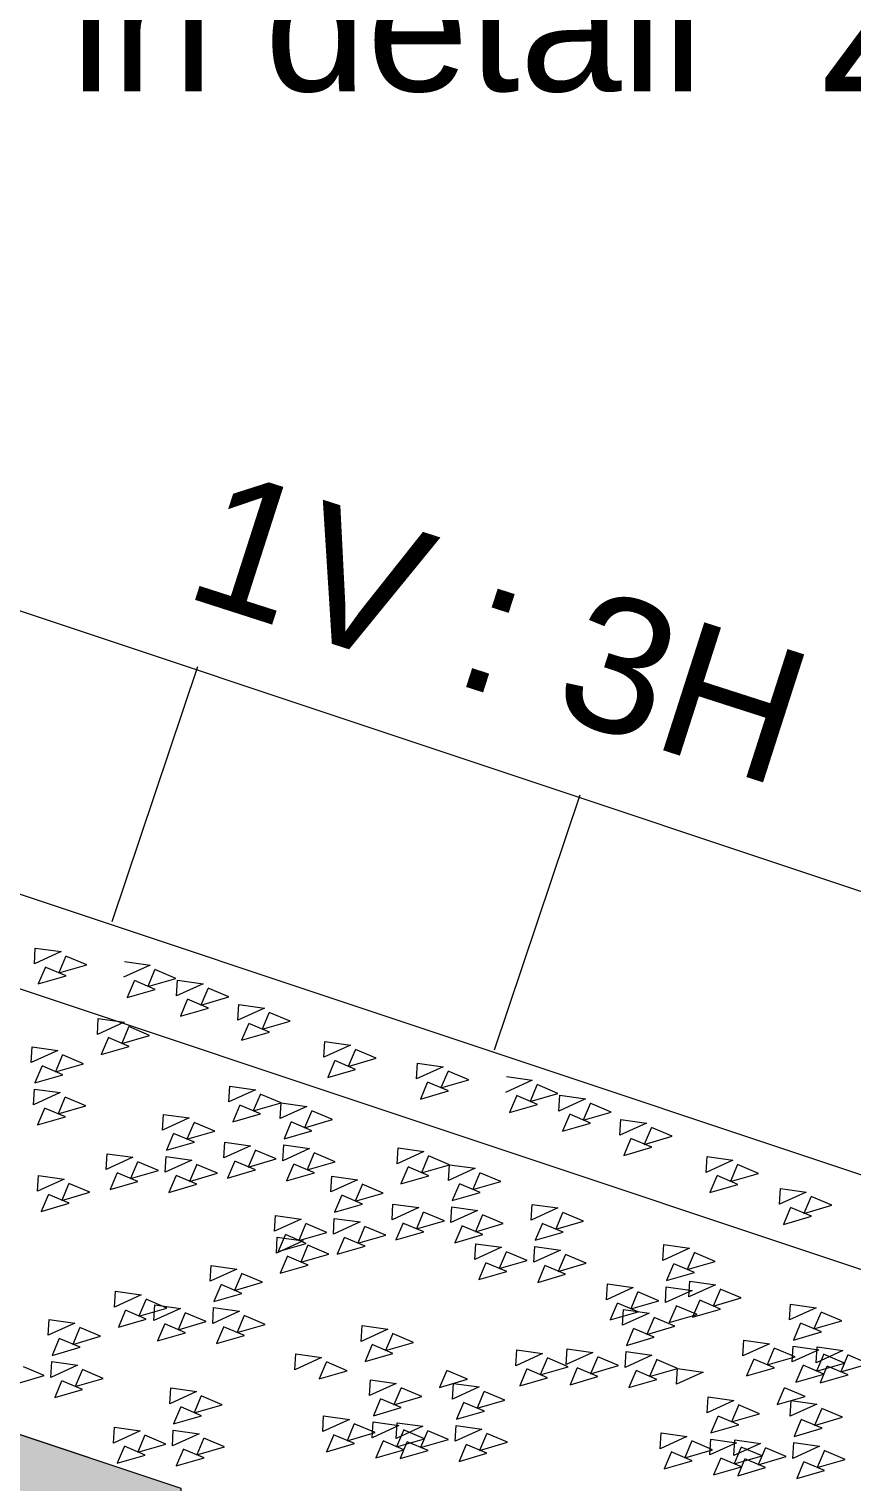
# Model space of a CAD drawing. Header units: inches. Extents: x -885 to 26362, y -28010 to 990.
# Drawn here: x 4462.96 to 4468.83, y -16612.91 to -16602.53 of the extents above; entities that cross this region are included whole.
import ezdxf

# ---------------------------------------------------------------- set-up
doc = ezdxf.new("R2010")
doc.units = ezdxf.units.IN
doc.header["$MEASUREMENT"] = 0
doc.styles.get("Standard").update_dxf_attribs({"font": 'arial.ttf'})

msp = doc.modelspace()

# ---------------------------------------------------------------- hatches: boundary and pattern name
at = {"linetype": 'Continuous', "lineweight": 20, "ltscale": 0.5}
h = msp.add_hatch(dxfattribs=at)
h.set_pattern_fill('AR-SAND', color=0, scale=0.008, angle=12.8491527, style=0)
h.set_pattern_definition([(50.349153, (-832.30725, -16981.22927), (-0.099550239, 0.378879663), [0, -0.308864, 0, -0.34544, 0, -0.3302]), (20.349153, (-832.30725, -16981.22927), (0.22308449, 0.63907381), [0, -0.166624, 0, -0.278384, 0, -0.10668]), (340.349153, (-832.55092, -16981.28485), (0.616692376, 0.141844811), [0, -0.1016, 0, -0.36576, 0, -0.47752]), (330.349153, (-832.5509, -16981.28485), (0.55588804, 0.309720334), [0, -0.0508, 0, -0.239776, 0, -0.27432])])
h.paths.add_polyline_path([(4443.279608, -16602.850938), (4443.685835, -16603.985479), (4446.888931, -16605.065974), (4446.888931, -16609.156736), (4449.613145, -16609.156736), (4463.080806, -16613.645956), (4463.080806, -16615.514027), (4473.640806, -16615.514027), (4473.640806, -16614.554027), (4464.040806, -16614.554027), (4464.040806, -16612.954027), (4449.768931, -16608.196736), (4447.848931, -16608.196736), (4447.848931, -16604.374045)])

# ---------------------------------------------------------------- linework, layer by layer
at = {"color": 0, "linetype": 'Continuous', "lineweight": 20, "ltscale": 0.5}
for p, q in [((4475.080806, -16610.75286), (4443.523948, -16600.233907)), ((4474.652735, -16612.634027), (4442.91679, -16602.055379)), ((4473.588877, -16612.954027), (4449.768931, -16605.014045)), ((4463.548981, -16608.905202), (4464.16029, -16607.085063)), ((4466.279114, -16609.82214), (4466.890423, -16608.002001)), ((4464.040806, -16612.954027), (4449.768931, -16608.196736)), ((4462.993322, -16609.207858), (4463.000053, -16609.0953)), ((4463.183757, -16609.121075), (4462.993322, -16609.207858)), ((4463.000053, -16609.0953), (4463.183757, -16609.121075)), ((4463.069631, -16609.235489), (4463.020699, -16609.351568)), ((4463.220132, -16609.293772), (4463.071478, -16609.231108)), ((4463.216297, -16609.156836), (4463.167365, -16609.272915)), ((4463.167365, -16609.272915), (4463.366798, -16609.215118)), ((4463.366798, -16609.215118), (4463.218144, -16609.152454)), ((4463.81972, -16609.217488), (4463.629285, -16609.30427)), ((4463.636016, -16609.191713), (4463.81972, -16609.217488)), ((4463.020699, -16609.351568), (4463.220132, -16609.293772)), ((4463.705594, -16609.331902), (4463.656662, -16609.447981)), ((4463.856095, -16609.390184), (4463.707441, -16609.32752)), ((4463.85226, -16609.253249), (4463.803327, -16609.369327)), ((4463.803327, -16609.369327), (4464.002761, -16609.311531)), ((4464.002761, -16609.311531), (4463.854107, -16609.248867)), ((4464.009036, -16609.437422), (4464.015767, -16609.324864)), ((4464.199471, -16609.350639), (4464.009036, -16609.437422)), ((4464.015767, -16609.324864), (4464.199471, -16609.350639)), ((4463.656662, -16609.447981), (4463.856095, -16609.390184)), ((4464.232011, -16609.3864), (4464.183079, -16609.502479)), ((4464.183079, -16609.502479), (4464.382512, -16609.444682)), ((4464.382512, -16609.444682), (4464.233858, -16609.382018)), ((4464.085345, -16609.465053), (4464.036413, -16609.581132)), ((4464.036413, -16609.581132), (4464.235846, -16609.523336)), ((4464.235846, -16609.523336), (4464.087192, -16609.460672)), ((4464.445586, -16609.610329), (4464.452317, -16609.497772)), ((4464.636021, -16609.523547), (4464.445586, -16609.610329)), ((4464.452317, -16609.497772), (4464.636021, -16609.523547)), ((4464.668561, -16609.559307), (4464.619629, -16609.675386)), ((4464.819062, -16609.61759), (4464.670408, -16609.554926)), ((4463.443008, -16609.711479), (4463.449739, -16609.598921)), ((4463.633443, -16609.624697), (4463.443008, -16609.711479)), ((4463.449739, -16609.598921), (4463.633443, -16609.624697)), ((4463.665983, -16609.660457), (4463.617051, -16609.776536)), ((4463.816484, -16609.71874), (4463.66783, -16609.656076)), ((4464.521895, -16609.637961), (4464.472963, -16609.75404)), ((4464.672396, -16609.696243), (4464.523742, -16609.633579)), ((4464.619629, -16609.675386), (4464.819062, -16609.61759)), ((4463.519317, -16609.739111), (4463.470385, -16609.85519)), ((4463.669818, -16609.797393), (4463.521164, -16609.734729)), ((4463.617051, -16609.776536), (4463.816484, -16609.71874)), ((4464.472963, -16609.75404), (4464.672396, -16609.696243)), ((4465.060771, -16609.875258), (4465.067502, -16609.762701)), ((4465.067502, -16609.762701), (4465.251206, -16609.788476)), ((4462.969865, -16609.913483), (4462.976596, -16609.800926)), ((4463.1603, -16609.826701), (4462.969865, -16609.913483)), ((4462.976596, -16609.800926), (4463.1603, -16609.826701)), ((4463.19284, -16609.862462), (4463.143908, -16609.978541)), ((4463.343341, -16609.920744), (4463.194687, -16609.85808)), ((4463.470385, -16609.85519), (4463.669818, -16609.797393)), ((4465.251206, -16609.788476), (4465.060771, -16609.875258)), ((4465.283746, -16609.824237), (4465.234814, -16609.940316)), ((4465.434247, -16609.882519), (4465.285593, -16609.819855)), ((4463.046174, -16609.941115), (4462.997242, -16610.057194)), ((4463.196675, -16609.999398), (4463.048021, -16609.936734)), ((4463.143908, -16609.978541), (4463.343341, -16609.920744)), ((4465.13708, -16609.90289), (4465.088148, -16610.018969)), ((4465.088148, -16610.018969), (4465.287581, -16609.961172)), ((4465.287581, -16609.961172), (4465.138927, -16609.898508)), ((4465.234814, -16609.940316), (4465.434247, -16609.882519)), ((4465.723106, -16610.029369), (4465.729837, -16609.916811)), ((4465.913541, -16609.942587), (4465.723106, -16610.029369)), ((4465.729837, -16609.916811), (4465.913541, -16609.942587)), ((4466.096582, -16610.03663), (4465.947928, -16609.973966)), ((4462.997242, -16610.057194), (4463.196675, -16609.999398)), ((4465.799415, -16610.057001), (4465.750483, -16610.17308)), ((4465.949916, -16610.115283), (4465.801262, -16610.052619)), ((4465.946081, -16609.978347), (4465.897149, -16610.094426)), ((4465.897149, -16610.094426), (4466.096582, -16610.03663)), ((4466.549504, -16610.038999), (4466.359069, -16610.125781)), ((4466.3658, -16610.013224), (4466.549504, -16610.038999)), ((4466.582044, -16610.07476), (4466.533111, -16610.190839)), ((4466.732545, -16610.133042), (4466.583891, -16610.070378)), ((4462.98824, -16610.214156), (4462.994971, -16610.101599)), ((4463.178675, -16610.127374), (4462.98824, -16610.214156)), ((4462.994971, -16610.101599), (4463.178675, -16610.127374)), ((4463.211215, -16610.163134), (4463.162282, -16610.279213)), ((4463.361716, -16610.221417), (4463.213062, -16610.158753)), ((4464.382111, -16610.193329), (4464.388842, -16610.080772)), ((4464.572546, -16610.106547), (4464.382111, -16610.193329)), ((4464.388842, -16610.080772), (4464.572546, -16610.106547)), ((4464.605086, -16610.142308), (4464.556153, -16610.258387)), ((4464.755587, -16610.20059), (4464.606933, -16610.137926)), ((4465.750483, -16610.17308), (4465.949916, -16610.115283)), ((4466.435378, -16610.153413), (4466.386446, -16610.269492)), ((4466.585879, -16610.211696), (4466.437225, -16610.149032)), ((4466.533111, -16610.190839), (4466.732545, -16610.133042)), ((4466.73882, -16610.258933), (4466.745551, -16610.146375)), ((4466.929255, -16610.172151), (4466.73882, -16610.258933)), ((4466.745551, -16610.146375), (4466.929255, -16610.172151)), ((4463.064549, -16610.241788), (4463.015617, -16610.357867)), ((4463.21505, -16610.30007), (4463.066396, -16610.237406)), ((4463.162282, -16610.279213), (4463.361716, -16610.221417)), ((4463.908968, -16610.395334), (4463.915699, -16610.282777)), ((4463.915699, -16610.282777), (4464.099403, -16610.308552)), ((4464.45842, -16610.220961), (4464.409488, -16610.33704)), ((4464.409488, -16610.33704), (4464.608921, -16610.279244)), ((4464.608921, -16610.279244), (4464.460267, -16610.21658)), ((4464.556153, -16610.258387), (4464.755587, -16610.20059)), ((4464.748856, -16610.313148), (4464.755587, -16610.20059)), ((4464.939291, -16610.226366), (4464.748856, -16610.313148)), ((4464.755587, -16610.20059), (4464.939291, -16610.226366)), ((4464.971831, -16610.262126), (4464.922898, -16610.378205)), ((4465.122332, -16610.320409), (4464.973678, -16610.257745)), ((4466.386446, -16610.269492), (4466.585879, -16610.211696)), ((4466.96563, -16610.344847), (4466.816976, -16610.282183)), ((4466.961795, -16610.207911), (4466.912863, -16610.32399)), ((4466.912863, -16610.32399), (4467.112296, -16610.266194)), ((4467.112296, -16610.266194), (4466.963642, -16610.20353)), ((4463.015617, -16610.357867), (4463.21505, -16610.30007)), ((4464.099403, -16610.308552), (4463.908968, -16610.395334)), ((4464.131943, -16610.344312), (4464.08301, -16610.460391)), ((4464.282444, -16610.402595), (4464.13379, -16610.339931)), ((4464.825165, -16610.34078), (4464.776232, -16610.456859)), ((4464.975666, -16610.399062), (4464.827012, -16610.336398)), ((4464.922898, -16610.378205), (4465.122332, -16610.320409)), ((4466.815129, -16610.286565), (4466.766197, -16610.402644)), ((4466.766197, -16610.402644), (4466.96563, -16610.344847)), ((4467.17537, -16610.43184), (4467.182101, -16610.319283)), ((4467.365805, -16610.345058), (4467.17537, -16610.43184)), ((4467.182101, -16610.319283), (4467.365805, -16610.345058)), ((4467.398345, -16610.380819), (4467.349413, -16610.496898)), ((4467.548846, -16610.439101), (4467.400192, -16610.376437)), ((4463.985277, -16610.422966), (4463.936344, -16610.539045)), ((4463.936344, -16610.539045), (4464.135778, -16610.481248)), ((4464.135778, -16610.481248), (4463.987124, -16610.418584)), ((4464.08301, -16610.460391), (4464.282444, -16610.402595)), ((4464.346228, -16610.593914), (4464.352959, -16610.481356)), ((4464.352959, -16610.481356), (4464.536663, -16610.507132)), ((4464.776232, -16610.456859), (4464.975666, -16610.399062)), ((4467.251679, -16610.459472), (4467.202747, -16610.575551)), ((4467.40218, -16610.517755), (4467.253526, -16610.455091)), ((4467.349413, -16610.496898), (4467.548846, -16610.439101)), ((4463.50634, -16610.6761), (4463.513071, -16610.563543)), ((4463.696775, -16610.589318), (4463.50634, -16610.6761)), ((4463.513071, -16610.563543), (4463.696775, -16610.589318)), ((4463.927343, -16610.696007), (4463.934074, -16610.583449)), ((4463.934074, -16610.583449), (4464.117777, -16610.609224)), ((4464.536663, -16610.507132), (4464.346228, -16610.593914)), ((4464.569203, -16610.542892), (4464.520271, -16610.658971)), ((4464.719704, -16610.601175), (4464.57105, -16610.53851)), ((4464.767231, -16610.61382), (4464.773962, -16610.501263)), ((4464.957666, -16610.527038), (4464.767231, -16610.61382)), ((4464.773962, -16610.501263), (4464.957666, -16610.527038)), ((4464.990205, -16610.562799), (4464.941273, -16610.678878)), ((4465.140707, -16610.621081), (4464.992053, -16610.558417)), ((4465.583557, -16610.634877), (4465.590288, -16610.522319)), ((4465.773992, -16610.548095), (4465.583557, -16610.634877)), ((4465.590288, -16610.522319), (4465.773992, -16610.548095)), ((4465.806532, -16610.583855), (4465.7576, -16610.699934)), ((4465.957033, -16610.642138), (4465.808379, -16610.579473)), ((4467.202747, -16610.575551), (4467.40218, -16610.517755)), ((4467.790555, -16610.696769), (4467.797286, -16610.584212)), ((4467.797286, -16610.584212), (4467.98099, -16610.609987)), ((4463.73315, -16610.762014), (4463.584496, -16610.69935)), ((4463.729315, -16610.625078), (4463.680382, -16610.741157)), ((4463.680382, -16610.741157), (4463.879816, -16610.683361)), ((4463.879816, -16610.683361), (4463.731162, -16610.620697)), ((4464.117777, -16610.609224), (4463.927343, -16610.696007)), ((4464.150317, -16610.644985), (4464.101385, -16610.761064)), ((4464.300818, -16610.703267), (4464.152164, -16610.640603)), ((4464.422537, -16610.621546), (4464.373605, -16610.737625)), ((4464.373605, -16610.737625), (4464.573038, -16610.679828)), ((4464.573038, -16610.679828), (4464.424384, -16610.617164)), ((4464.520271, -16610.658971), (4464.719704, -16610.601175)), ((4464.84354, -16610.641452), (4464.794607, -16610.757531)), ((4464.794607, -16610.757531), (4464.994041, -16610.699735)), ((4464.994041, -16610.699735), (4464.845387, -16610.63707)), ((4464.941273, -16610.678878), (4465.140707, -16610.621081)), ((4465.659866, -16610.662509), (4465.610934, -16610.778588)), ((4465.810367, -16610.720791), (4465.661713, -16610.658127)), ((4465.7576, -16610.699934), (4465.957033, -16610.642138)), ((4465.950302, -16610.754695), (4465.957033, -16610.642138)), ((4466.140737, -16610.667913), (4465.950302, -16610.754695)), ((4465.957033, -16610.642138), (4466.140737, -16610.667913)), ((4466.323778, -16610.761956), (4466.175124, -16610.699292)), ((4467.98099, -16610.609987), (4467.790555, -16610.696769)), ((4468.01353, -16610.645748), (4467.964598, -16610.761827)), ((4468.164031, -16610.70403), (4468.015377, -16610.641366)), ((4463.015236, -16610.831496), (4463.021967, -16610.718938)), ((4463.20567, -16610.744714), (4463.015236, -16610.831496)), ((4463.021967, -16610.718938), (4463.20567, -16610.744714)), ((4463.23821, -16610.780474), (4463.189278, -16610.896553)), ((4463.388711, -16610.838757), (4463.240057, -16610.776092)), ((4463.582649, -16610.703732), (4463.533717, -16610.819811)), ((4463.533717, -16610.819811), (4463.73315, -16610.762014)), ((4464.003652, -16610.723638), (4463.954719, -16610.839717)), ((4463.954719, -16610.839717), (4464.154153, -16610.781921)), ((4464.154153, -16610.781921), (4464.005499, -16610.719257)), ((4464.101385, -16610.761064), (4464.300818, -16610.703267)), ((4465.110414, -16610.836881), (4465.117145, -16610.724324)), ((4465.300849, -16610.750099), (4465.110414, -16610.836881)), ((4465.117145, -16610.724324), (4465.300849, -16610.750099)), ((4465.333389, -16610.78586), (4465.284456, -16610.901939)), ((4465.48389, -16610.844142), (4465.335236, -16610.781478)), ((4465.610934, -16610.778588), (4465.810367, -16610.720791)), ((4466.026611, -16610.782327), (4465.977679, -16610.898406)), ((4466.177112, -16610.840609), (4466.028458, -16610.777945)), ((4466.173277, -16610.703673), (4466.124344, -16610.819752)), ((4466.124344, -16610.819752), (4466.323778, -16610.761956)), ((4467.866864, -16610.724401), (4467.817932, -16610.84048)), ((4467.817932, -16610.84048), (4468.017365, -16610.782684)), ((4468.017365, -16610.782684), (4467.868711, -16610.72002)), ((4467.964598, -16610.761827), (4468.164031, -16610.70403)), ((4463.091545, -16610.859128), (4463.042612, -16610.975207)), ((4463.242046, -16610.91741), (4463.093392, -16610.854746)), ((4463.189278, -16610.896553), (4463.388711, -16610.838757)), ((4465.186723, -16610.864513), (4465.13779, -16610.980592)), ((4465.337224, -16610.922796), (4465.18857, -16610.860131)), ((4465.284456, -16610.901939), (4465.48389, -16610.844142)), ((4465.977679, -16610.898406), (4466.177112, -16610.840609)), ((4468.315444, -16610.924585), (4468.322175, -16610.812028)), ((4468.505879, -16610.837803), (4468.315444, -16610.924585)), ((4468.322175, -16610.812028), (4468.505879, -16610.837803)), ((4468.538419, -16610.873564), (4468.489486, -16610.989642)), ((4468.68892, -16610.931846), (4468.540266, -16610.869182)), ((4463.042612, -16610.975207), (4463.242046, -16610.91741)), ((4464.707786, -16611.117647), (4464.714517, -16611.00509)), ((4464.714517, -16611.00509), (4464.898221, -16611.030865)), ((4465.13779, -16610.980592), (4465.337224, -16610.922796)), ((4465.547674, -16611.035461), (4465.554405, -16610.922904)), ((4465.738109, -16610.948679), (4465.547674, -16611.035461)), ((4465.554405, -16610.922904), (4465.738109, -16610.948679)), ((4465.770649, -16610.984439), (4465.721717, -16611.100518)), ((4465.92115, -16611.042722), (4465.772496, -16610.980058)), ((4465.968677, -16611.055368), (4465.975408, -16610.94281)), ((4466.159112, -16610.968585), (4465.968677, -16611.055368)), ((4465.975408, -16610.94281), (4466.159112, -16610.968585)), ((4466.191652, -16611.004346), (4466.142719, -16611.120425)), ((4466.342153, -16611.062628), (4466.193499, -16610.999964)), ((4466.542362, -16611.037796), (4466.549092, -16610.925238)), ((4466.732796, -16610.951014), (4466.542362, -16611.037796)), ((4466.549092, -16610.925238), (4466.732796, -16610.951014)), ((4466.765336, -16610.986774), (4466.716404, -16611.102853)), ((4466.915837, -16611.045057), (4466.767183, -16610.982393)), ((4468.391753, -16610.952217), (4468.34282, -16611.068296)), ((4468.34282, -16611.068296), (4468.542254, -16611.010499)), ((4468.542254, -16611.010499), (4468.3936, -16610.947835)), ((4468.489486, -16610.989642), (4468.68892, -16610.931846)), ((4464.898221, -16611.030865), (4464.707786, -16611.117647)), ((4464.930761, -16611.066626), (4464.881828, -16611.182705)), ((4465.081262, -16611.124908), (4464.932608, -16611.062244)), ((4465.128789, -16611.137554), (4465.13552, -16611.024996)), ((4465.319224, -16611.050772), (4465.128789, -16611.137554)), ((4465.13552, -16611.024996), (4465.319224, -16611.050772)), ((4465.351763, -16611.086532), (4465.302831, -16611.202611)), ((4465.502264, -16611.144815), (4465.35361, -16611.082151)), ((4465.623983, -16611.063093), (4465.575051, -16611.179172)), ((4465.774484, -16611.121375), (4465.62583, -16611.058711)), ((4465.721717, -16611.100518), (4465.92115, -16611.042722)), ((4466.044986, -16611.082999), (4465.996053, -16611.199078)), ((4466.195487, -16611.141282), (4466.046833, -16611.078618)), ((4466.142719, -16611.120425), (4466.342153, -16611.062628)), ((4466.61867, -16611.065428), (4466.569738, -16611.181507)), ((4466.769171, -16611.12371), (4466.620517, -16611.061046)), ((4466.716404, -16611.102853), (4466.915837, -16611.045057)), ((4464.721712, -16611.272491), (4464.728442, -16611.159934)), ((4464.912146, -16611.185709), (4464.721712, -16611.272491)), ((4464.728442, -16611.159934), (4464.912146, -16611.185709)), ((4464.784095, -16611.145279), (4464.735163, -16611.261358)), ((4464.735163, -16611.261358), (4464.934596, -16611.203562)), ((4464.934596, -16611.203562), (4464.785942, -16611.140897)), ((4464.881828, -16611.182705), (4465.081262, -16611.124908)), ((4465.095187, -16611.279752), (4464.946533, -16611.217088)), ((4465.205098, -16611.165186), (4465.156165, -16611.281265)), ((4465.355599, -16611.223468), (4465.206945, -16611.160804)), ((4465.302831, -16611.202611), (4465.502264, -16611.144815)), ((4465.575051, -16611.179172), (4465.774484, -16611.121375)), ((4465.996053, -16611.199078), (4466.195487, -16611.141282)), ((4466.139734, -16611.318562), (4466.146465, -16611.206004)), ((4466.146465, -16611.206004), (4466.330169, -16611.23178)), ((4466.569738, -16611.181507), (4466.769171, -16611.12371)), ((4467.481354, -16611.325362), (4467.488085, -16611.212804)), ((4467.488085, -16611.212804), (4467.671789, -16611.238579)), ((4464.79802, -16611.300123), (4464.749088, -16611.416202)), ((4464.948521, -16611.358405), (4464.799867, -16611.295741)), ((4464.944686, -16611.221469), (4464.895754, -16611.337548)), ((4464.895754, -16611.337548), (4465.095187, -16611.279752)), ((4465.156165, -16611.281265), (4465.355599, -16611.223468)), ((4466.330169, -16611.23178), (4466.139734, -16611.318562)), ((4466.362708, -16611.26754), (4466.313776, -16611.383619)), ((4466.513209, -16611.325823), (4466.364556, -16611.263159)), ((4466.560736, -16611.338468), (4466.567467, -16611.225911)), ((4466.751171, -16611.251686), (4466.560736, -16611.338468)), ((4466.567467, -16611.225911), (4466.751171, -16611.251686)), ((4466.783711, -16611.287447), (4466.734779, -16611.403526)), ((4466.934212, -16611.345729), (4466.785558, -16611.283065)), ((4467.671789, -16611.238579), (4467.481354, -16611.325362)), ((4467.704329, -16611.27434), (4467.655397, -16611.390419)), ((4467.85483, -16611.332622), (4467.706176, -16611.269958)), ((4464.248568, -16611.474495), (4464.255299, -16611.361938)), ((4464.439003, -16611.387713), (4464.248568, -16611.474495)), ((4464.255299, -16611.361938), (4464.439003, -16611.387713)), ((4464.471543, -16611.423474), (4464.422611, -16611.539553)), ((4464.622044, -16611.481756), (4464.47339, -16611.419092)), ((4464.749088, -16611.416202), (4464.948521, -16611.358405)), ((4466.216043, -16611.346194), (4466.16711, -16611.462273)), ((4466.16711, -16611.462273), (4466.366544, -16611.404476)), ((4466.366544, -16611.404476), (4466.21789, -16611.341812)), ((4466.313776, -16611.383619), (4466.513209, -16611.325823)), ((4466.637045, -16611.3661), (4466.588113, -16611.482179)), ((4466.588113, -16611.482179), (4466.787546, -16611.424383)), ((4466.787546, -16611.424383), (4466.638892, -16611.361719)), ((4466.734779, -16611.403526), (4466.934212, -16611.345729)), ((4467.557663, -16611.352993), (4467.508731, -16611.469072)), ((4467.508731, -16611.469072), (4467.708164, -16611.411276)), ((4467.708164, -16611.411276), (4467.55951, -16611.348612)), ((4467.655397, -16611.390419), (4467.85483, -16611.332622)), ((4464.324877, -16611.502127), (4464.275945, -16611.618206)), ((4464.475378, -16611.56041), (4464.326724, -16611.497746)), ((4464.422611, -16611.539553), (4464.622044, -16611.481756)), ((4467.078726, -16611.606128), (4467.085457, -16611.49357)), ((4467.269161, -16611.519345), (4467.078726, -16611.606128)), ((4467.085457, -16611.49357), (4467.269161, -16611.519345)), ((4467.499729, -16611.626034), (4467.50646, -16611.513477)), ((4467.50646, -16611.513477), (4467.690164, -16611.539252)), ((4467.667161, -16611.586329), (4467.673892, -16611.473771)), ((4467.857596, -16611.499547), (4467.667161, -16611.586329)), ((4467.673892, -16611.473771), (4467.857596, -16611.499547)), ((4463.566013, -16611.657946), (4463.572743, -16611.545389)), ((4463.756447, -16611.571164), (4463.566013, -16611.657946)), ((4463.572743, -16611.545389), (4463.756447, -16611.571164)), ((4463.788987, -16611.606925), (4463.740055, -16611.723003)), ((4463.939488, -16611.665207), (4463.790834, -16611.602543)), ((4464.275945, -16611.618206), (4464.475378, -16611.56041)), ((4467.155035, -16611.633759), (4467.106103, -16611.749838)), ((4467.305536, -16611.692042), (4467.156882, -16611.629378)), ((4467.301701, -16611.555106), (4467.252769, -16611.671185)), ((4467.252769, -16611.671185), (4467.452202, -16611.613388)), ((4467.452202, -16611.613388), (4467.303548, -16611.550724)), ((4467.690164, -16611.539252), (4467.499729, -16611.626034)), ((4467.74347, -16611.613961), (4467.694537, -16611.73004)), ((4467.893971, -16611.672243), (4467.745317, -16611.609579)), ((4467.890135, -16611.535307), (4467.841203, -16611.651386)), ((4467.841203, -16611.651386), (4468.040637, -16611.59359)), ((4468.040637, -16611.59359), (4467.891983, -16611.530926)), ((4463.642321, -16611.685578), (4463.593389, -16611.801657)), ((4463.792822, -16611.74386), (4463.644168, -16611.681196)), ((4463.740055, -16611.723003), (4463.939488, -16611.665207)), ((4463.84594, -16611.755261), (4463.852671, -16611.642704)), ((4464.036375, -16611.668479), (4463.84594, -16611.755261)), ((4463.852671, -16611.642704), (4464.036375, -16611.668479)), ((4464.068915, -16611.70424), (4464.019983, -16611.820319)), ((4464.219416, -16611.762522), (4464.070762, -16611.699858)), ((4464.266943, -16611.775168), (4464.273674, -16611.662611)), ((4464.457378, -16611.688386), (4464.266943, -16611.775168)), ((4464.273674, -16611.662611), (4464.457378, -16611.688386)), ((4464.489918, -16611.724147), (4464.440986, -16611.840225)), ((4464.640419, -16611.782429), (4464.491765, -16611.719765)), ((4467.106103, -16611.749838), (4467.305536, -16611.692042)), ((4467.194018, -16611.788333), (4467.200748, -16611.675776)), ((4467.384452, -16611.701551), (4467.194018, -16611.788333)), ((4467.200748, -16611.675776), (4467.384452, -16611.701551)), ((4467.416992, -16611.737312), (4467.36806, -16611.853391)), ((4467.567493, -16611.795594), (4467.418839, -16611.73293)), ((4467.576038, -16611.653666), (4467.527105, -16611.769745)), ((4467.527105, -16611.769745), (4467.726539, -16611.711948)), ((4467.726539, -16611.711948), (4467.577885, -16611.649284)), ((4467.694537, -16611.73004), (4467.893971, -16611.672243)), ((4468.386755, -16611.749828), (4468.393486, -16611.63727)), ((4468.57719, -16611.663045), (4468.386755, -16611.749828)), ((4468.393486, -16611.63727), (4468.57719, -16611.663045)), ((4468.60973, -16611.698806), (4468.560797, -16611.814885)), ((4468.760231, -16611.757088), (4468.611577, -16611.694424)), ((4463.092869, -16611.859951), (4463.0996, -16611.747393)), ((4463.283304, -16611.773168), (4463.092869, -16611.859951)), ((4463.0996, -16611.747393), (4463.283304, -16611.773168)), ((4463.315844, -16611.808929), (4463.266912, -16611.925008)), ((4463.466345, -16611.867211), (4463.317691, -16611.804547)), ((4463.593389, -16611.801657), (4463.792822, -16611.74386)), ((4463.922249, -16611.782893), (4463.873317, -16611.898972)), ((4463.873317, -16611.898972), (4464.07275, -16611.841176)), ((4464.07275, -16611.841176), (4463.924096, -16611.778512)), ((4464.019983, -16611.820319), (4464.219416, -16611.762522)), ((4464.343252, -16611.8028), (4464.29432, -16611.918879)), ((4464.493753, -16611.861082), (4464.345099, -16611.798418)), ((4464.440986, -16611.840225), (4464.640419, -16611.782429)), ((4465.327237, -16611.903446), (4465.333968, -16611.790889)), ((4465.517672, -16611.816664), (4465.327237, -16611.903446)), ((4465.333968, -16611.790889), (4465.517672, -16611.816664)), ((4467.270326, -16611.815965), (4467.221394, -16611.932044)), ((4467.420827, -16611.874248), (4467.272173, -16611.811584)), ((4467.36806, -16611.853391), (4467.567493, -16611.795594)), ((4468.463064, -16611.777459), (4468.414131, -16611.893538)), ((4468.414131, -16611.893538), (4468.613565, -16611.835742)), ((4468.613565, -16611.835742), (4468.464911, -16611.773078)), ((4468.560797, -16611.814885), (4468.760231, -16611.757088)), ((4463.169178, -16611.887583), (4463.120246, -16612.003661)), ((4463.319679, -16611.945865), (4463.171025, -16611.883201)), ((4463.266912, -16611.925008), (4463.466345, -16611.867211)), ((4464.29432, -16611.918879), (4464.493753, -16611.861082)), ((4465.403546, -16611.931078), (4465.354614, -16612.047157)), ((4465.554047, -16611.98936), (4465.405393, -16611.926696)), ((4465.550212, -16611.852425), (4465.50128, -16611.968504)), ((4465.50128, -16611.968504), (4465.700713, -16611.910707)), ((4465.700713, -16611.910707), (4465.552059, -16611.848043)), ((4467.221394, -16611.932044), (4467.420827, -16611.874248)), ((4468.05228, -16612.00682), (4468.059011, -16611.894262)), ((4468.242715, -16611.920038), (4468.05228, -16612.00682)), ((4468.059011, -16611.894262), (4468.242715, -16611.920038)), ((4468.40513, -16612.0505), (4468.411861, -16611.937943)), ((4468.411861, -16611.937943), (4468.595565, -16611.963718)), ((4468.577633, -16612.055959), (4468.584364, -16611.943402)), ((4468.584364, -16611.943402), (4468.768067, -16611.969177)), ((4463.111244, -16612.160623), (4463.117975, -16612.048066)), ((4463.117975, -16612.048066), (4463.301679, -16612.073841)), ((4463.120246, -16612.003661), (4463.319679, -16611.945865)), ((4464.854094, -16612.105451), (4464.860825, -16611.992893)), ((4465.044529, -16612.018669), (4464.854094, -16612.105451)), ((4464.860825, -16611.992893), (4465.044529, -16612.018669)), ((4465.354614, -16612.047157), (4465.554047, -16611.98936)), ((4466.432257, -16612.076825), (4466.438988, -16611.964268)), ((4466.622692, -16611.990043), (4466.432257, -16612.076825)), ((4466.438988, -16611.964268), (4466.622692, -16611.990043)), ((4466.655232, -16612.025804), (4466.6063, -16612.141883)), ((4466.805733, -16612.084086), (4466.657079, -16612.021422)), ((4466.79139, -16612.069099), (4466.798121, -16611.956542)), ((4466.981825, -16611.982317), (4466.79139, -16612.069099)), ((4466.798121, -16611.956542), (4466.981825, -16611.982317)), ((4467.014364, -16612.018078), (4466.965432, -16612.134157)), ((4467.164866, -16612.07636), (4467.016212, -16612.013696)), ((4467.212392, -16612.089006), (4467.219123, -16611.976449)), ((4467.402827, -16612.002224), (4467.212392, -16612.089006)), ((4467.219123, -16611.976449), (4467.402827, -16612.002224)), ((4467.435367, -16612.037984), (4467.386435, -16612.154063)), ((4467.585868, -16612.096267), (4467.437214, -16612.033603)), ((4468.128589, -16612.034452), (4468.079657, -16612.150531)), ((4468.27909, -16612.092734), (4468.130436, -16612.03007)), ((4468.275255, -16611.955798), (4468.226323, -16612.071877)), ((4468.226323, -16612.071877), (4468.425756, -16612.014081)), ((4468.425756, -16612.014081), (4468.277102, -16611.951417)), ((4468.595565, -16611.963718), (4468.40513, -16612.0505)), ((4468.768067, -16611.969177), (4468.577633, -16612.055959)), ((4468.628104, -16611.999479), (4468.579172, -16612.115558)), ((4468.778606, -16612.057761), (4468.629952, -16611.995097)), ((4468.800607, -16612.004937), (4468.751675, -16612.121016)), ((4468.951108, -16612.06322), (4468.802454, -16612.000556)), ((4462.864284, -16612.205774), (4463.063717, -16612.147977)), ((4463.063717, -16612.147977), (4462.915063, -16612.085313)), ((4463.301679, -16612.073841), (4463.111244, -16612.160623)), ((4463.334219, -16612.109602), (4463.285287, -16612.225681)), ((4463.48472, -16612.167884), (4463.336066, -16612.10522)), ((4465.077069, -16612.054429), (4465.028136, -16612.170508)), ((4465.028136, -16612.170508), (4465.22757, -16612.112712)), ((4465.22757, -16612.112712), (4465.078916, -16612.050047)), ((4465.936526, -16612.115845), (4465.887594, -16612.231924)), ((4466.087027, -16612.174128), (4465.938373, -16612.111464)), ((4466.508566, -16612.104457), (4466.459634, -16612.220536)), ((4466.659067, -16612.16274), (4466.510413, -16612.100075)), ((4466.6063, -16612.141883), (4466.805733, -16612.084086)), ((4466.867699, -16612.096731), (4466.818766, -16612.21281)), ((4467.0182, -16612.155014), (4466.869546, -16612.09235)), ((4466.965432, -16612.134157), (4467.164866, -16612.07636)), ((4467.288701, -16612.116638), (4467.239769, -16612.232717)), ((4467.439202, -16612.17492), (4467.290548, -16612.112256)), ((4467.386435, -16612.154063), (4467.585868, -16612.096267)), ((4467.579137, -16612.208824), (4467.585868, -16612.096267)), ((4467.769572, -16612.122042), (4467.579137, -16612.208824)), ((4467.585868, -16612.096267), (4467.769572, -16612.122042)), ((4468.079657, -16612.150531), (4468.27909, -16612.092734)), ((4468.481439, -16612.078132), (4468.432506, -16612.194211)), ((4468.432506, -16612.194211), (4468.63194, -16612.136414)), ((4468.63194, -16612.136414), (4468.483286, -16612.07375)), ((4468.579172, -16612.115558), (4468.778606, -16612.057761)), ((4468.653942, -16612.083591), (4468.605009, -16612.19967)), ((4468.605009, -16612.19967), (4468.804443, -16612.141873)), ((4468.804443, -16612.141873), (4468.655789, -16612.079209)), ((4468.751675, -16612.121016), (4468.951108, -16612.06322)), ((4463.187553, -16612.188255), (4463.138621, -16612.304334)), ((4463.138621, -16612.304334), (4463.338054, -16612.246537)), ((4463.338054, -16612.246537), (4463.1894, -16612.183873)), ((4463.285287, -16612.225681), (4463.48472, -16612.167884)), ((4463.960276, -16612.348454), (4463.967007, -16612.235896)), ((4463.967007, -16612.235896), (4464.150711, -16612.261671)), ((4465.387074, -16612.290218), (4465.393805, -16612.17766)), ((4465.577509, -16612.203436), (4465.387074, -16612.290218)), ((4465.393805, -16612.17766), (4465.577509, -16612.203436)), ((4465.610049, -16612.239196), (4465.561117, -16612.355275)), ((4465.76055, -16612.297479), (4465.611896, -16612.234815)), ((4465.887594, -16612.231924), (4466.087027, -16612.174128)), ((4465.98058, -16612.315583), (4465.987311, -16612.203026)), ((4466.171015, -16612.228801), (4465.98058, -16612.315583)), ((4465.987311, -16612.203026), (4466.171015, -16612.228801)), ((4466.459634, -16612.220536), (4466.659067, -16612.16274)), ((4466.818766, -16612.21281), (4467.0182, -16612.155014)), ((4467.239769, -16612.232717), (4467.439202, -16612.17492)), ((4468.347554, -16612.238502), (4468.298622, -16612.354581)), ((4468.498056, -16612.296784), (4468.349402, -16612.23412)), ((4464.150711, -16612.261671), (4463.960276, -16612.348454)), ((4464.183251, -16612.297432), (4464.134318, -16612.413511)), ((4464.134318, -16612.413511), (4464.333752, -16612.355714)), ((4464.333752, -16612.355714), (4464.185098, -16612.29305)), ((4465.463383, -16612.31785), (4465.414451, -16612.433929)), ((4465.613884, -16612.376132), (4465.46523, -16612.313468)), ((4465.561117, -16612.355275), (4465.76055, -16612.297479)), ((4466.056889, -16612.343215), (4466.007956, -16612.459294)), ((4466.20739, -16612.401498), (4466.058736, -16612.338834)), ((4466.203554, -16612.264562), (4466.154622, -16612.380641)), ((4466.154622, -16612.380641), (4466.354056, -16612.322844)), ((4466.354056, -16612.322844), (4466.205402, -16612.26018)), ((4467.798102, -16612.412874), (4467.804833, -16612.300317)), ((4467.988537, -16612.326092), (4467.798102, -16612.412874)), ((4467.804833, -16612.300317), (4467.988537, -16612.326092)), ((4468.171578, -16612.420135), (4468.022924, -16612.357471)), ((4468.298622, -16612.354581), (4468.498056, -16612.296784)), ((4468.391608, -16612.43824), (4468.398339, -16612.325682)), ((4468.582043, -16612.351458), (4468.391608, -16612.43824)), ((4468.398339, -16612.325682), (4468.582043, -16612.351458)), ((4464.036585, -16612.376085), (4463.987652, -16612.492164)), ((4463.987652, -16612.492164), (4464.187086, -16612.434368)), ((4464.187086, -16612.434368), (4464.038432, -16612.371704)), ((4465.0526, -16612.54721), (4465.059331, -16612.434653)), ((4465.243035, -16612.460428), (4465.0526, -16612.54721)), ((4465.059331, -16612.434653), (4465.243035, -16612.460428)), ((4465.414451, -16612.433929), (4465.613884, -16612.376132)), ((4466.007956, -16612.459294), (4466.20739, -16612.401498)), ((4467.874411, -16612.440506), (4467.825479, -16612.556585)), ((4468.024912, -16612.498789), (4467.876258, -16612.436125)), ((4468.021077, -16612.361853), (4467.972145, -16612.477932)), ((4467.972145, -16612.477932), (4468.171578, -16612.420135)), ((4468.618418, -16612.524154), (4468.469764, -16612.46149)), ((4468.614583, -16612.387218), (4468.56565, -16612.503297)), ((4468.56565, -16612.503297), (4468.765084, -16612.445501)), ((4468.765084, -16612.445501), (4468.61643, -16612.382837)), ((4463.557648, -16612.629219), (4463.564379, -16612.516662)), ((4463.748083, -16612.542437), (4463.557648, -16612.629219)), ((4463.564379, -16612.516662), (4463.748083, -16612.542437)), ((4463.978651, -16612.649126), (4463.985382, -16612.536569)), ((4464.169085, -16612.562344), (4463.978651, -16612.649126)), ((4463.985382, -16612.536569), (4464.169085, -16612.562344)), ((4465.275574, -16612.496189), (4465.226642, -16612.612267)), ((4465.226642, -16612.612267), (4465.426075, -16612.554471)), ((4465.426075, -16612.554471), (4465.277422, -16612.491807)), ((4465.405449, -16612.59089), (4465.41218, -16612.478333)), ((4465.595884, -16612.504108), (4465.405449, -16612.59089)), ((4465.41218, -16612.478333), (4465.595884, -16612.504108)), ((4465.577952, -16612.596349), (4465.584683, -16612.483792)), ((4465.768387, -16612.509567), (4465.577952, -16612.596349)), ((4465.628424, -16612.539869), (4465.579491, -16612.655948)), ((4465.584683, -16612.483792), (4465.768387, -16612.509567)), ((4465.778925, -16612.598151), (4465.630271, -16612.535487)), ((4465.800927, -16612.545328), (4465.751994, -16612.661407)), ((4465.951428, -16612.60361), (4465.802774, -16612.540946)), ((4465.998955, -16612.616256), (4466.005685, -16612.503698)), ((4466.189389, -16612.529474), (4465.998955, -16612.616256)), ((4466.005685, -16612.503698), (4466.189389, -16612.529474)), ((4466.221929, -16612.565234), (4466.172997, -16612.681313)), ((4466.37243, -16612.623517), (4466.223776, -16612.560853)), ((4467.463628, -16612.669867), (4467.470359, -16612.557309)), ((4467.470359, -16612.557309), (4467.654063, -16612.583084)), ((4467.825479, -16612.556585), (4468.024912, -16612.498789)), ((4468.467917, -16612.465872), (4468.418984, -16612.581951)), ((4468.418984, -16612.581951), (4468.618418, -16612.524154)), ((4463.633957, -16612.656851), (4463.585025, -16612.77293)), ((4463.784458, -16612.715134), (4463.635804, -16612.65247)), ((4463.780623, -16612.578198), (4463.73169, -16612.694277)), ((4463.73169, -16612.694277), (4463.931124, -16612.63648)), ((4463.931124, -16612.63648), (4463.78247, -16612.573816)), ((4464.201625, -16612.598105), (4464.152693, -16612.714183)), ((4464.152693, -16612.714183), (4464.352126, -16612.656387)), ((4464.352126, -16612.656387), (4464.203472, -16612.593723)), ((4465.128909, -16612.574842), (4465.079976, -16612.690921)), ((4465.079976, -16612.690921), (4465.27941, -16612.633124)), ((4465.27941, -16612.633124), (4465.130756, -16612.57046)), ((4465.481758, -16612.618522), (4465.432826, -16612.734601)), ((4465.632259, -16612.676805), (4465.483605, -16612.614141)), ((4465.579491, -16612.655948), (4465.778925, -16612.598151)), ((4465.654261, -16612.623981), (4465.605328, -16612.74006)), ((4465.804762, -16612.682264), (4465.656108, -16612.619599)), ((4465.751994, -16612.661407), (4465.951428, -16612.60361)), ((4466.075263, -16612.643888), (4466.026331, -16612.759967)), ((4466.225764, -16612.70217), (4466.07711, -16612.639506)), ((4466.172997, -16612.681313), (4466.37243, -16612.623517)), ((4467.654063, -16612.583084), (4467.463628, -16612.669867)), ((4467.686603, -16612.618845), (4467.63767, -16612.734924)), ((4467.837104, -16612.677127), (4467.68845, -16612.614463)), ((4467.816477, -16612.713547), (4467.823208, -16612.60099)), ((4468.006912, -16612.626765), (4467.816477, -16612.713547)), ((4467.823208, -16612.60099), (4468.006912, -16612.626765)), ((4467.98898, -16612.719006), (4467.995711, -16612.606448)), ((4468.179415, -16612.632224), (4467.98898, -16612.719006)), ((4468.039452, -16612.662525), (4467.99052, -16612.778604)), ((4467.995711, -16612.606448), (4468.179415, -16612.632224)), ((4468.189953, -16612.720808), (4468.041299, -16612.658144)), ((4468.211955, -16612.667984), (4468.163023, -16612.784063)), ((4468.362456, -16612.726267), (4468.213802, -16612.663603)), ((4468.409983, -16612.738912), (4468.416714, -16612.626355)), ((4468.600418, -16612.65213), (4468.409983, -16612.738912)), ((4468.416714, -16612.626355), (4468.600418, -16612.65213)), ((4463.585025, -16612.77293), (4463.784458, -16612.715134)), ((4464.05496, -16612.676758), (4464.006027, -16612.792837)), ((4464.006027, -16612.792837), (4464.205461, -16612.73504)), ((4464.205461, -16612.73504), (4464.056807, -16612.672376)), ((4465.432826, -16612.734601), (4465.632259, -16612.676805)), ((4465.605328, -16612.74006), (4465.804762, -16612.682264)), ((4466.026331, -16612.759967), (4466.225764, -16612.70217)), ((4467.539937, -16612.697499), (4467.491004, -16612.813577)), ((4467.491004, -16612.813577), (4467.690438, -16612.755781)), ((4467.690438, -16612.755781), (4467.541784, -16612.693117)), ((4467.63767, -16612.734924), (4467.837104, -16612.677127)), ((4467.892786, -16612.741179), (4467.843854, -16612.857258)), ((4468.043287, -16612.799461), (4467.894633, -16612.736797)), ((4467.99052, -16612.778604), (4468.189953, -16612.720808)), ((4468.065289, -16612.746638), (4468.016357, -16612.862717)), ((4468.21579, -16612.80492), (4468.067136, -16612.742256)), ((4468.163023, -16612.784063), (4468.362456, -16612.726267)), ((4468.486292, -16612.766544), (4468.437359, -16612.882623)), ((4468.636793, -16612.824827), (4468.488139, -16612.762163)), ((4468.632957, -16612.687891), (4468.584025, -16612.80397)), ((4468.584025, -16612.80397), (4468.783459, -16612.746173)), ((4468.783459, -16612.746173), (4468.634805, -16612.683509)), ((4467.843854, -16612.857258), (4468.043287, -16612.799461)), ((4468.016357, -16612.862717), (4468.21579, -16612.80492)), ((4468.437359, -16612.882623), (4468.636793, -16612.824827))]:
    msp.add_line(p, q, dxfattribs=at)
msp.add_lwpolyline([(4443.279608, -16602.850938), (4443.685835, -16603.985479), (4446.888931, -16605.065974), (4446.888931, -16609.156736), (4449.613145, -16609.156736), (4463.080806, -16613.645956), (4463.080806, -16615.514027), (4473.640806, -16615.514027), (4473.640806, -16614.554027), (4464.040806, -16614.554027), (4464.040806, -16612.954027), (4449.768931, -16608.196736), (4447.848931, -16608.196736), (4447.848931, -16604.374045), (4443.279608, -16602.850938)], dxfattribs=at)

# ---------------------------------------------------------------- texts
at = {"color": 0, "linetype": 'Continuous', "lineweight": 20, "ltscale": 0.5, "insert": (4452.25229, -16598.910944), "char_height": 0.9384, "attachment_point": 1}
msp.add_mtext('Geo textile filter (thickness >= 3.00 mm)\\Pshall be extended 1.00m below Working \\PLow WL as shown in detail "Z".', dxfattribs=at)
at = {"color": 0, "linetype": 'Continuous', "lineweight": 20, "ltscale": 0.5, "insert": (4464.337424, -16605.66402), "char_height": 0.96, "width": 7.44300936, "attachment_point": 1, "rotation": 342.1866116}
msp.add_mtext('1V : 3H', dxfattribs=at)

doc.saveas('drawing.dxf')
